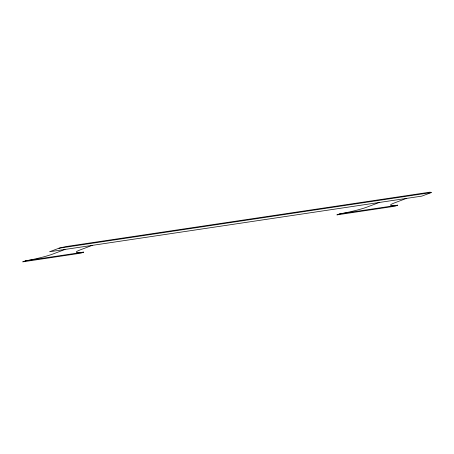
<?xml version="1.0" encoding="UTF-8"?>
<svg xmlns="http://www.w3.org/2000/svg" width="454" height="454" viewBox="0 0 454 454"><rect width="100%" height="100%" fill="white"/><g stroke="black" fill="none" stroke-linecap="round" stroke-linejoin="round"><path stroke-width="0.68" d="M65.07 249.439L52.982 253.985A21.905 2.213 -12.7 0 1 25.384 260.851L22.7 261.862L80.88 253.167L83.564 252.157A21.905 2.213 -12.7 0 1 80.131 249.927L92.219 245.381M58.952 248.224L49.554 251.76L421.902 196.105L431.3 192.57L430.108 192.138L65.512 246.63L58.952 248.224L431.3 192.57M379.238 202.484L367.155 207.03A21.905 2.213 -12.7 0 1 339.552 213.896L336.868 214.907L395.048 206.207L397.732 205.197A21.905 2.213 -12.7 0 1 394.305 202.972L406.387 198.426M25.384 260.851L83.564 252.157M339.552 213.896L397.732 205.197"/></g></svg>
